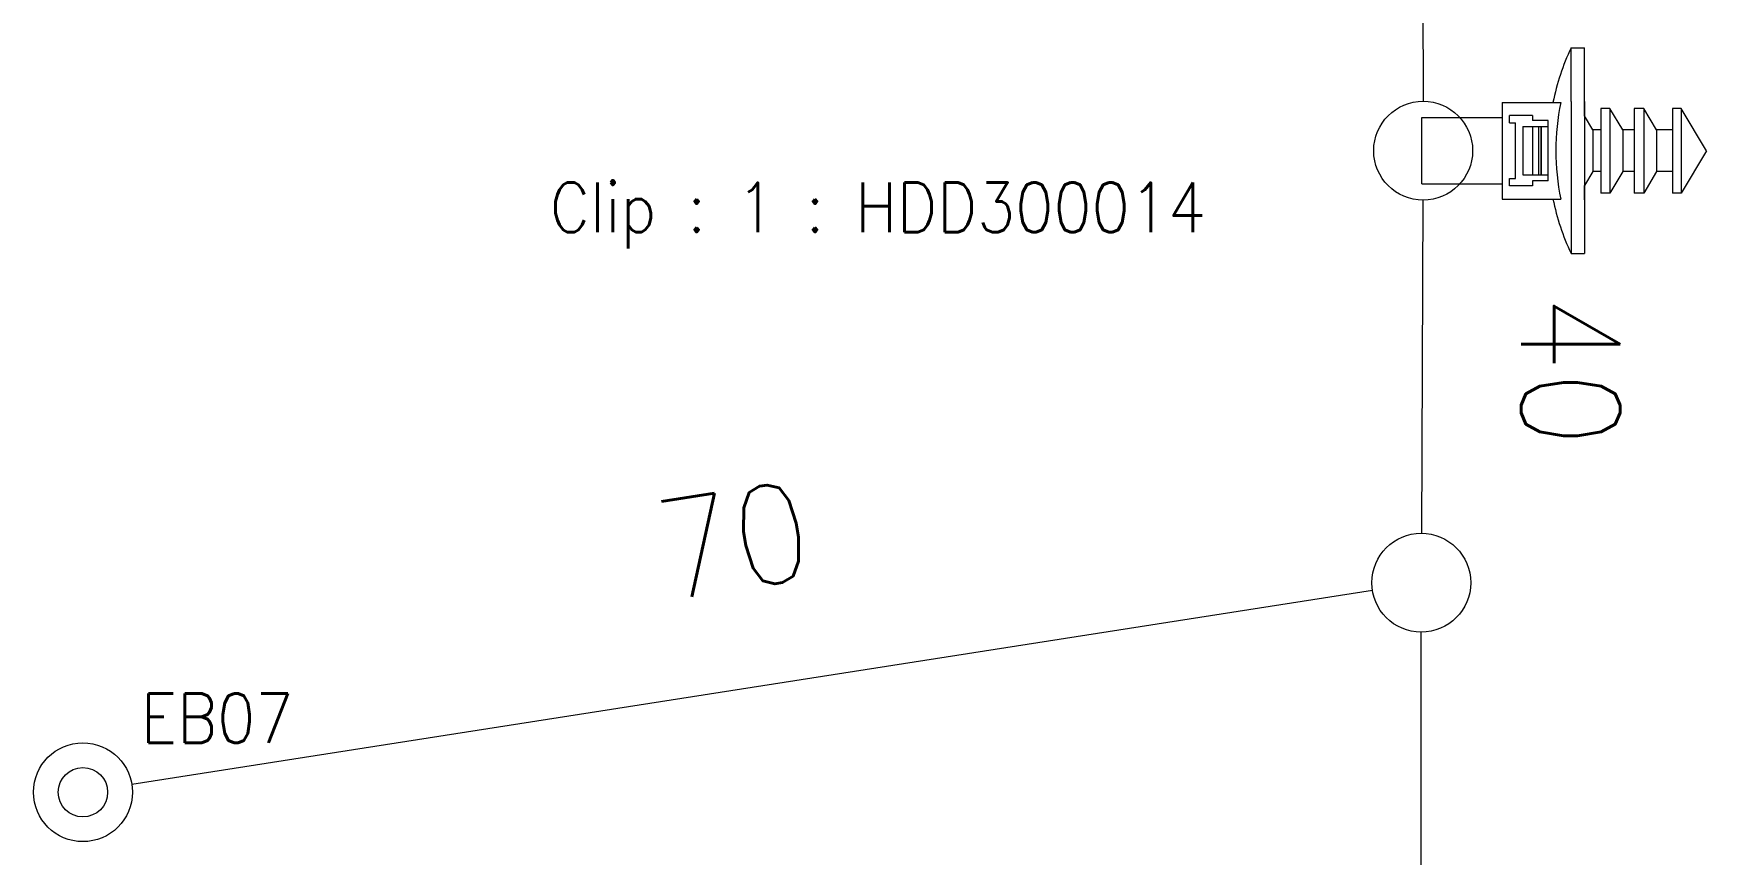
# Model space of a CAD drawing. Header units: inches. Extents: x 47316 to 59086, y 3141 to 11743.
# Drawn here: x 53855 to 53939.6, y 9933.5 to 9975 of the extents above; entities that cross this region are included whole.
import ezdxf

# ---------------------------------------------------------------- set-up
doc = ezdxf.new("R2010")
doc.units = ezdxf.units.IN
doc.header["$MEASUREMENT"] = 0
doc.layers.add('0Filament', color=7, linetype='Continuous', lineweight=20)
doc.styles.get("Standard").update_dxf_attribs({"font": ''})
doc.styles.get('Standard').set_extended_font_data('SimSun')
doc.linetypes.add('_VH_FELT_TAPE', pattern='A,0.4,-0.7,["FELT",Standard,S=0.3,R=0,X=-0.5,Y=-0.15],-0.7', length=1.8)
doc.linetypes.add('_VH_UNTAPED', pattern='A,0.0001,[17,VeSys.shx,S=0.1,R=0,X=0,Y=0],-0.4', length=0.4001)

msp = doc.modelspace()

# ---------------------------------------------------------------- linework, layer by layer
at = {"color": 0, "linetype": '_VH_FELT_TAPE', "lineweight": 15, "ltscale": 5}
for p, q in [((53925.167, 10006.815), (53925.25, 9971.592)), ((53925.245, 9966.592), (53925.172, 9949.739)), ((53922.691, 9946.852), (53859.973, 9937.028))]:
    msp.add_line(p, q, dxfattribs=at)
at = {"color": 0, "linetype": '_VH_UNTAPED', "lineweight": 15, "ltscale": 5}
msp.add_line((53925.161, 9903.991), (53925.161, 9944.739), dxfattribs=at)
at = {"color": 0, "linetype": 'Continuous', "lineweight": 15}
for centre, radius in [((53925.256, 9969.092), 2.5), ((53925.161, 9947.239), 2.5), ((53857.503, 9936.641), 2.5), ((53857.503, 9936.641), 1.25)]:
    msp.add_circle(centre, radius, dxfattribs=at)
at = {"layer": '0Filament', "color": 0, "lineweight": 9, "ltscale": 0.110623}
for p, q in [((53932.73, 9971.583), (53932.73, 9974.288)), ((53933.41, 9971.583), (53933.41, 9974.288))]:
    msp.add_line(p, q, dxfattribs=at)
at = {"layer": '0Filament', "color": 0, "lineweight": 9, "ltscale": 0.02778}
for p, q in [((53932.73, 9974.288), (53933.41, 9974.288)), ((53932.73, 9963.895), (53933.41, 9963.895))]:
    msp.add_line(p, q, dxfattribs=at)
at = {"layer": '0Filament', "color": 0, "lineweight": 9, "ltscale": 0.14032}
msp.add_line((53933.41, 9970.857), (53933.41, 9974.288), dxfattribs=at)
at = {"layer": '0Filament', "color": 0, "lineweight": 9, "ltscale": 0.121317}
for p, q in [((53929.248, 9971.537), (53932.215, 9971.537)), ((53929.248, 9966.646), (53932.215, 9966.646))]:
    msp.add_line(p, q, dxfattribs=at)
at = {"layer": '0Filament', "color": 0, "lineweight": 9, "ltscale": 0.2}
msp.add_line((53929.248, 9971.537), (53929.248, 9966.646), dxfattribs=at)
at = {"layer": '0Filament', "color": 0, "lineweight": 9, "ltscale": 0.314377}
for p, q in [((53932.73, 9971.583), (53932.73, 9963.895)), ((53933.41, 9971.583), (53933.41, 9963.895))]:
    msp.add_line(p, q, dxfattribs=at)
at = {"layer": '0Filament', "color": 0, "lineweight": 9, "ltscale": 0.045551}
for p, q in [((53934.234, 9971.231), (53934.234, 9970.117)), ((53934.689, 9971.231), (53934.689, 9970.117)), ((53935.919, 9971.231), (53935.919, 9970.117)), ((53936.405, 9971.231), (53936.405, 9970.117)), ((53937.857, 9971.231), (53937.857, 9970.117)), ((53938.296, 9971.231), (53938.296, 9970.117))]:
    msp.add_line(p, q, dxfattribs=at)
at = {"layer": '0Filament', "color": 0, "lineweight": 9, "ltscale": 0.018604}
for p, q in [((53934.689, 9971.231), (53934.234, 9971.231)), ((53934.689, 9966.952), (53934.234, 9966.952))]:
    msp.add_line(p, q, dxfattribs=at)
at = {"layer": '0Filament', "color": 0, "lineweight": 9, "ltscale": 0.051927}
for p, q in [((53935.343, 9970.143), (53934.689, 9971.231)), ((53937.059, 9970.143), (53936.405, 9971.231)), ((53935.343, 9968.04), (53934.689, 9966.952)), ((53937.059, 9968.04), (53936.405, 9966.952))]:
    msp.add_line(p, q, dxfattribs=at)
at = {"layer": '0Filament', "color": 0, "lineweight": 9, "ltscale": 0.019849}
for p, q in [((53936.405, 9971.231), (53935.919, 9971.231)), ((53936.405, 9966.952), (53935.919, 9966.952))]:
    msp.add_line(p, q, dxfattribs=at)
at = {"layer": '0Filament', "color": 0, "lineweight": 9, "ltscale": 0.017949}
for p, q in [((53938.296, 9971.231), (53937.857, 9971.231)), ((53938.296, 9966.952), (53937.857, 9966.952))]:
    msp.add_line(p, q, dxfattribs=at)
at = {"layer": '0Filament', "color": 0, "lineweight": 9, "ltscale": 0.102081}
for q in [(53938.296, 9971.231), (53938.296, 9966.952)]:
    msp.add_line((53939.582, 9969.092), q, dxfattribs=at)
at = {"layer": '0Filament', "color": 0, "lineweight": 9, "ltscale": 0.13}
for p, q in [((53925.196, 9970.773), (53926.068, 9970.773)), ((53926.068, 9970.773), (53929.248, 9970.773)), ((53925.196, 9967.41), (53926.068, 9967.41)), ((53926.068, 9967.41), (53929.248, 9967.41))]:
    msp.add_line(p, q, dxfattribs=at)
at = {"layer": '0Filament', "color": 0, "lineweight": 9}
msp.add_line((53925.196, 9967.41), (53925.196, 9970.773), dxfattribs=at)
at = {"layer": '0Filament', "color": 0, "lineweight": 9, "ltscale": 0.047501}
for p, q in [((53930.776, 9970.865), (53929.614, 9970.865)), ((53930.776, 9967.318), (53929.614, 9967.318))]:
    msp.add_line(p, q, dxfattribs=at)
at = {"layer": '0Filament', "color": 0, "lineweight": 9, "ltscale": 0.015002}
msp.add_line((53929.614, 9970.498), (53929.614, 9970.865), dxfattribs=at)
at = {"layer": '0Filament', "color": 0, "lineweight": 9, "ltscale": 0.0125}
for p, q in [((53929.614, 9970.498), (53929.92, 9970.498)), ((53930.776, 9970.314), (53931.082, 9970.314)), ((53929.614, 9967.685), (53929.92, 9967.685)), ((53930.776, 9967.869), (53931.082, 9967.869))]:
    msp.add_line(p, q, dxfattribs=at)
at = {"layer": '0Filament', "color": 0, "lineweight": 9, "ltscale": 0.114999}
msp.add_line((53929.92, 9967.685), (53929.92, 9970.498), dxfattribs=at)
at = {"layer": '0Filament', "color": 0, "lineweight": 9, "ltscale": 0.1}
for p, q in [((53930.287, 9970.314), (53930.287, 9967.869)), ((53930.776, 9970.314), (53930.776, 9967.869)), ((53931.082, 9970.314), (53931.082, 9967.869)), ((53931.199, 9970.314), (53931.199, 9967.869)), ((53931.229, 9970.314), (53931.229, 9967.869))]:
    msp.add_line(p, q, dxfattribs=at)
at = {"layer": '0Filament', "color": 0, "lineweight": 9, "ltscale": 0.020001}
for p, q in [((53930.287, 9970.314), (53930.776, 9970.314)), ((53930.287, 9967.869), (53930.776, 9967.869))]:
    msp.add_line(p, q, dxfattribs=at)
at = {"layer": '0Filament', "color": 0, "lineweight": 9, "ltscale": 0.010001}
for p, q in [((53930.776, 9970.865), (53930.776, 9970.62)), ((53930.776, 9967.563), (53930.776, 9967.318))]:
    msp.add_line(p, q, dxfattribs=at)
at = {"layer": '0Filament', "color": 0, "lineweight": 9, "ltscale": 0.0325}
for p, q in [((53931.571, 9970.62), (53930.776, 9970.62)), ((53931.571, 9967.563), (53930.776, 9967.563))]:
    msp.add_line(p, q, dxfattribs=at)
at = {"layer": '0Filament', "color": 0, "lineweight": 9, "ltscale": 0.004785}
for p, q in [((53931.082, 9970.314), (53931.199, 9970.314)), ((53931.082, 9967.869), (53931.199, 9967.869))]:
    msp.add_line(p, q, dxfattribs=at)
at = {"layer": '0Filament', "color": 0, "lineweight": 9, "ltscale": 0.001228}
for p, q in [((53931.199, 9970.314), (53931.229, 9970.314)), ((53931.199, 9967.869), (53931.229, 9967.869))]:
    msp.add_line(p, q, dxfattribs=at)
at = {"layer": '0Filament', "color": 0, "lineweight": 9, "ltscale": 0.013986}
for p, q in [((53931.229, 9970.314), (53931.571, 9970.314)), ((53931.229, 9967.869), (53931.571, 9967.869))]:
    msp.add_line(p, q, dxfattribs=at)
at = {"layer": '0Filament', "color": 0, "lineweight": 9, "ltscale": 0.125}
msp.add_line((53931.571, 9967.563), (53931.571, 9970.62), dxfattribs=at)
at = {"layer": '0Filament', "color": 0, "lineweight": 9, "ltscale": 0.034033}
msp.add_line((53933.838, 9970.143), (53933.41, 9970.856), dxfattribs=at)
at = {"layer": '0Filament', "color": 0, "lineweight": 9, "ltscale": 0.022382}
for p, q in [((53933.838, 9970.143), (53933.838, 9969.596)), ((53935.343, 9970.143), (53935.343, 9969.596)), ((53937.059, 9970.143), (53937.059, 9969.596))]:
    msp.add_line(p, q, dxfattribs=at)
at = {"layer": '0Filament', "color": 0, "lineweight": 9, "ltscale": 0.016164}
for p, q in [((53934.234, 9970.143), (53933.838, 9970.143)), ((53934.234, 9968.04), (53933.838, 9968.04))]:
    msp.add_line(p, q, dxfattribs=at)
at = {"layer": '0Filament', "color": 0, "lineweight": 9, "ltscale": 0.023581}
for p, q in [((53935.919, 9970.143), (53935.343, 9970.143)), ((53935.919, 9968.04), (53935.343, 9968.04))]:
    msp.add_line(p, q, dxfattribs=at)
at = {"layer": '0Filament', "color": 0, "lineweight": 9, "ltscale": 0.032642}
for p, q in [((53937.857, 9970.143), (53937.059, 9970.143)), ((53937.857, 9968.04), (53937.059, 9968.04))]:
    msp.add_line(p, q, dxfattribs=at)
at = {"layer": '0Filament', "color": 0, "lineweight": 9, "ltscale": 0.063599}
for p, q in [((53933.838, 9969.596), (53933.838, 9968.04)), ((53935.343, 9969.596), (53935.343, 9968.04)), ((53937.059, 9969.596), (53937.059, 9968.04))]:
    msp.add_line(p, q, dxfattribs=at)
at = {"layer": '0Filament', "color": 0, "lineweight": 9, "ltscale": 0.129449}
for p, q in [((53934.234, 9970.117), (53934.234, 9966.952)), ((53934.689, 9970.117), (53934.689, 9966.952)), ((53935.919, 9970.117), (53935.919, 9966.952)), ((53936.405, 9970.117), (53936.405, 9966.952)), ((53937.857, 9970.117), (53937.857, 9966.952)), ((53938.296, 9970.117), (53938.296, 9966.952))]:
    msp.add_line(p, q, dxfattribs=at)
at = {"layer": '0Filament', "color": 0, "lineweight": 9, "ltscale": 0.014999}
msp.add_line((53929.614, 9967.318), (53929.614, 9967.685), dxfattribs=at)
at = {"layer": '0Filament', "color": 0, "lineweight": 9, "ltscale": 0.034036}
msp.add_line((53933.838, 9968.04), (53933.41, 9967.327), dxfattribs=at)
at = {"layer": '0Filament', "color": 0, "lineweight": 9, "ltscale": 0.0297}
msp.add_line((53933.41, 9966.6), (53933.41, 9967.326), dxfattribs=at)
at = {"layer": '0Filament', "color": 0, "lineweight": 9, "ltscale": 0.11062}
msp.add_line((53933.41, 9966.6), (53933.41, 9963.895), dxfattribs=at)
at = {"layer": '0Filament', "color": 0, "lineweight": 9}
for radius, start, end in [(12.228, 154.84934, 168.46303), (11.84, 168.07925, 191.92068), (12.228, 191.53696, 205.15066)]:
    msp.add_arc((53943.799, 9969.092), radius, start, end, dxfattribs=at)

# ---------------------------------------------------------------- texts
at = {"color": 42, "linetype": 'Continuous', "lineweight": 15, "insert": (53881.108, 9967.477), "char_height": 2.5, "width": 39, "attachment_point": 1}
msp.add_mtext('\\Fromans.shx;\\W0.9000000000;\\T1.0000000000;\\o\\lClip : 1 : HDD300014', dxfattribs=at)
at = {"color": 7, "linetype": '_VH_FELT_TAPE', "lineweight": 18, "ltscale": 5, "char_height": 5, "width": 8.57143, "attachment_point": 1}
for s, insert, rotation in [('\\Fromans.shx;\\W0.9000000000;\\T1.0000000000;\\o\\l40', (53935.209, 9961.808), 270), ('\\Fromans.shx;\\W0.9000000000;\\T1.0000000000;\\o\\l70', (53886.186, 9951.256), 8.9028)]:
    msp.add_mtext(s, dxfattribs=dict(at, insert=insert, rotation=rotation))
at = {"color": 21, "linetype": 'Continuous', "lineweight": 15, "insert": (53860.432, 9941.641), "char_height": 2.5, "width": 8.57143, "attachment_point": 1}
msp.add_mtext('\\Fromans.shx;\\W0.9000000000;\\T1.0000000000;\\o\\lEB07', dxfattribs=at)

doc.saveas('drawing.dxf')
